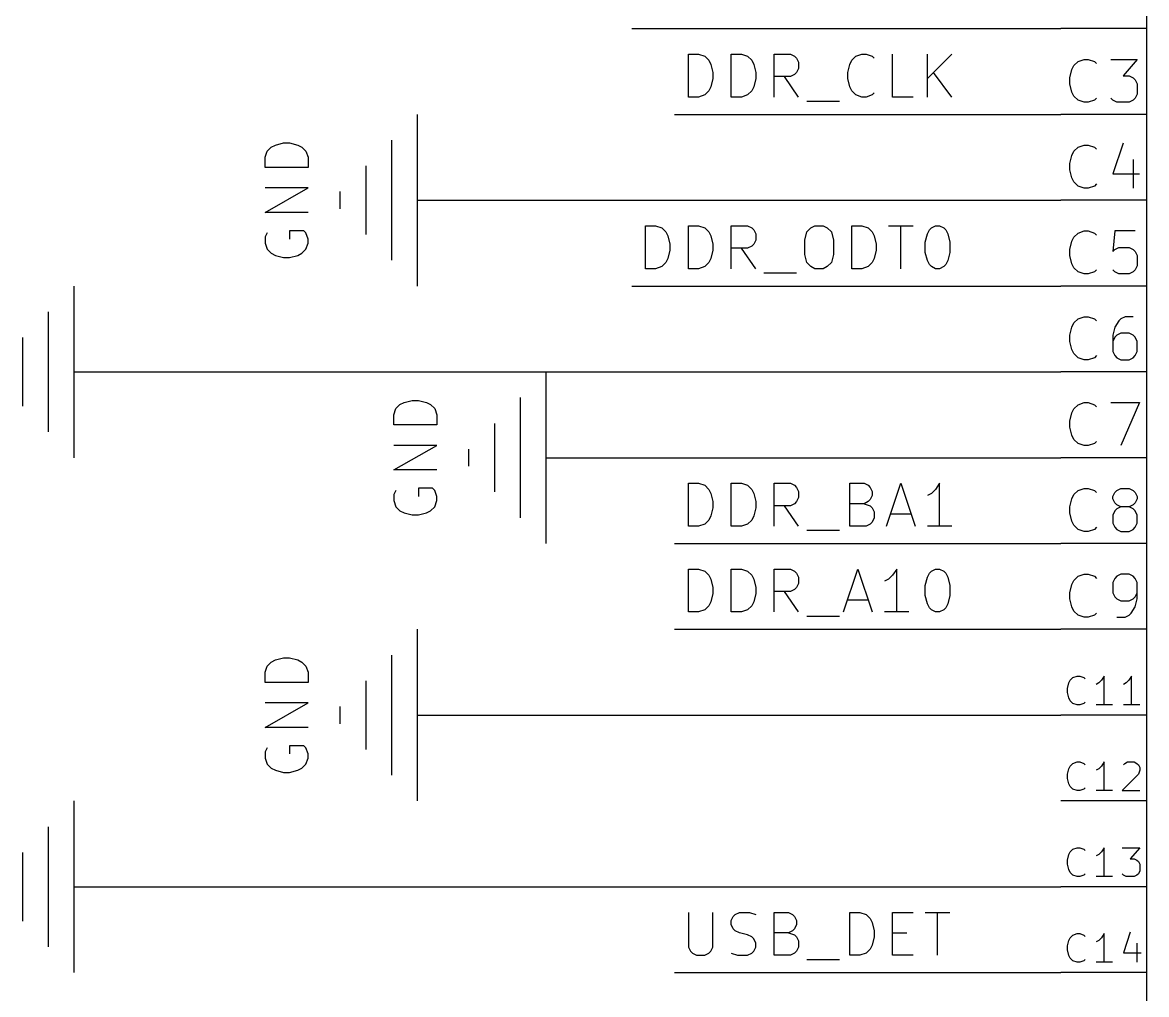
# Model space of a CAD drawing. Header units: millimetres. Extents: x 6 to 290, y -200 to -4.
# Drawn here: x 75.95 to 109.22, y -126.38 to -97.61 of the extents above; entities that cross this region are included whole.
import ezdxf

# ---------------------------------------------------------------- set-up
doc = ezdxf.new("R2010")
doc.units = ezdxf.units.MM
for name, color, linetype in [('GREENSIXTYFIVE', 129, 'CONTINUOUS'), ('LIGHTGREEN', 92, 'CONTINUOUS'), ('LIGHTRED', 12, 'CONTINUOUS'), ('RED', 14, 'CONTINUOUS'), ('REDSIX', 19, 'CONTINUOUS')]:
    doc.layers.add(name, color=color, linetype=linetype)

msp = doc.modelspace()

# ---------------------------------------------------------------- linework, layer by layer
at = {"layer": 'GREENSIXTYFIVE', "linetype": 'CONTINUOUS'}
for p, q in [((83.1291, -101.5999), (83.1896, -101.4185)), ((83.1896, -101.4185), (83.3106, -101.2975)), ((83.3106, -101.2975), (83.4315, -101.237)), ((83.4315, -101.237), (83.6734, -101.1766)), ((83.6734, -101.1766), (83.8548, -101.1766)), ((83.8548, -101.1766), (84.0967, -101.237)), ((84.0967, -101.237), (84.2177, -101.2975)), ((84.2177, -101.2975), (84.3387, -101.4185)), ((84.3387, -101.4185), (84.3991, -101.5999)), ((83.1291, -101.9023), (83.1291, -101.5999)), ((84.3991, -101.5999), (84.3991, -101.9023)), ((84.3991, -101.9023), (83.1291, -101.9023)), ((83.1291, -103.2328), (84.3991, -102.5071)), ((84.3991, -102.5071), (83.1291, -102.5071)), ((84.3991, -103.2328), (83.1291, -103.2328)), ((84.2782, -103.7771), (83.8548, -103.7771)), ((83.8548, -103.7771), (83.8548, -104.019)), ((84.3387, -103.8375), (84.2782, -103.7771)), ((83.1896, -103.8375), (83.1291, -103.9585)), ((83.1291, -103.9585), (83.1291, -104.1399)), ((83.1291, -104.1399), (83.1896, -104.3213)), ((84.3991, -104.019), (84.3387, -103.8375)), ((84.3387, -104.3213), (84.3991, -104.1399)), ((84.3991, -104.1399), (84.3991, -104.019)), ((83.1896, -104.3213), (83.3106, -104.4423)), ((83.3106, -104.4423), (83.4315, -104.5028)), ((84.0967, -104.5028), (84.2177, -104.4423)), ((84.2177, -104.4423), (84.3387, -104.3213)), ((83.4315, -104.5028), (83.6734, -104.5632)), ((83.6734, -104.5632), (83.8548, -104.5632)), ((83.8548, -104.5632), (84.0967, -104.5028)), ((87.2415, -108.857), (87.4834, -108.7966)), ((87.4834, -108.7966), (87.6648, -108.7966)), ((87.6648, -108.7966), (87.9067, -108.857)), ((86.9391, -109.2199), (86.9996, -109.0385)), ((86.9996, -109.0385), (87.1206, -108.9175)), ((87.1206, -108.9175), (87.2415, -108.857)), ((87.9067, -108.857), (88.0277, -108.9175)), ((88.0277, -108.9175), (88.1487, -109.0385)), ((88.1487, -109.0385), (88.2091, -109.2199)), ((86.9391, -109.5223), (86.9391, -109.2199)), ((88.2091, -109.2199), (88.2091, -109.5223)), ((88.2091, -109.5223), (86.9391, -109.5223)), ((86.9391, -110.8528), (88.2091, -110.1271)), ((88.2091, -110.1271), (86.9391, -110.1271)), ((88.2091, -110.8528), (86.9391, -110.8528)), ((86.9996, -111.4575), (86.9391, -111.5785)), ((88.0882, -111.3971), (87.6648, -111.3971)), ((87.6648, -111.3971), (87.6648, -111.639)), ((88.1487, -111.4575), (88.0882, -111.3971)), ((88.2091, -111.639), (88.1487, -111.4575)), ((86.9391, -111.5785), (86.9391, -111.7599)), ((86.9391, -111.7599), (86.9996, -111.9413)), ((88.1487, -111.9413), (88.2091, -111.7599)), ((88.2091, -111.7599), (88.2091, -111.639)), ((86.9996, -111.9413), (87.1206, -112.0623)), ((87.1206, -112.0623), (87.2415, -112.1228)), ((87.2415, -112.1228), (87.4834, -112.1832)), ((87.6648, -112.1832), (87.9067, -112.1228)), ((87.9067, -112.1228), (88.0277, -112.0623)), ((88.0277, -112.0623), (88.1487, -111.9413)), ((87.4834, -112.1832), (87.6648, -112.1832)), ((83.4315, -116.477), (83.6734, -116.4166)), ((83.6734, -116.4166), (83.8548, -116.4166)), ((83.8548, -116.4166), (84.0967, -116.477)), ((83.1291, -116.8399), (83.1896, -116.6585)), ((83.1896, -116.6585), (83.3106, -116.5375)), ((83.3106, -116.5375), (83.4315, -116.477)), ((84.0967, -116.477), (84.2177, -116.5375)), ((84.2177, -116.5375), (84.3387, -116.6585)), ((84.3387, -116.6585), (84.3991, -116.8399)), ((83.1291, -117.1423), (83.1291, -116.8399)), ((84.3991, -116.8399), (84.3991, -117.1423)), ((84.3991, -117.1423), (83.1291, -117.1423)), ((83.1291, -118.4728), (84.3991, -117.7471)), ((84.3991, -117.7471), (83.1291, -117.7471)), ((84.3991, -118.4728), (83.1291, -118.4728)), ((83.1896, -119.0775), (83.1291, -119.1985)), ((84.2782, -119.0171), (83.8548, -119.0171)), ((83.8548, -119.0171), (83.8548, -119.259)), ((84.3387, -119.0775), (84.2782, -119.0171)), ((84.3991, -119.259), (84.3387, -119.0775)), ((83.1291, -119.1985), (83.1291, -119.3799)), ((83.1291, -119.3799), (83.1896, -119.5613)), ((84.3387, -119.5613), (84.3991, -119.3799)), ((84.3991, -119.3799), (84.3991, -119.259)), ((83.1896, -119.5613), (83.3106, -119.6823)), ((83.3106, -119.6823), (83.4315, -119.7428)), ((83.4315, -119.7428), (83.6734, -119.8032)), ((83.8548, -119.8032), (84.0967, -119.7428)), ((84.0967, -119.7428), (84.2177, -119.6823)), ((84.2177, -119.6823), (84.3387, -119.5613)), ((83.6734, -119.8032), (83.8548, -119.8032))]:
    msp.add_line(p, q, dxfattribs=at)
at = {"layer": 'LIGHTGREEN', "linetype": 'CONTINUOUS'}
for p, q in [((93.98, -97.79), (106.68, -97.79)), ((95.25, -100.33), (106.68, -100.33)), ((90.17, -102.87), (106.68, -102.87)), ((93.98, -105.41), (106.68, -105.41)), ((80.01, -107.95), (106.68, -107.95)), ((93.98, -110.49), (106.68, -110.49)), ((95.25, -113.03), (106.68, -113.03)), ((95.25, -115.57), (106.68, -115.57)), ((90.17, -118.11), (106.68, -118.11)), ((80.01, -123.19), (106.68, -123.19)), ((95.25, -125.73), (106.68, -125.73))]:
    msp.add_line(p, q, dxfattribs=at)
at = {"layer": 'LIGHTRED', "linetype": 'CONTINUOUS'}
for p, q in [((107.0731, -98.8828), (107.1941, -98.7618)), ((107.1941, -98.7618), (107.3755, -98.7013)), ((107.3755, -98.7013), (107.4964, -98.7013)), ((107.4964, -98.7013), (107.6779, -98.7618)), ((107.6779, -98.7618), (107.7383, -98.8223)), ((108.1617, -98.7013), (108.9479, -98.7013)), ((108.9479, -98.7013), (108.5245, -99.1851)), ((106.9522, -99.2456), (107.0126, -99.0037)), ((107.0126, -99.0037), (107.0731, -98.8828)), ((106.9522, -99.427), (106.9522, -99.2456)), ((107.0126, -99.6689), (106.9522, -99.427)), ((108.5245, -99.1851), (108.706, -99.1851)), ((108.706, -99.1851), (108.8269, -99.2456)), ((108.8269, -99.2456), (108.8874, -99.3061)), ((108.8874, -99.3061), (108.9479, -99.427)), ((108.9479, -99.427), (108.9479, -99.7294)), ((107.0731, -99.7899), (107.0126, -99.6689)), ((107.1941, -99.9109), (107.0731, -99.7899)), ((108.9479, -99.7294), (108.8874, -99.8504)), ((107.3755, -99.9713), (107.1941, -99.9109)), ((107.4964, -99.9713), (107.3755, -99.9713)), ((107.6779, -99.9109), (107.4964, -99.9713)), ((107.7383, -99.8504), (107.6779, -99.9109)), ((108.2222, -99.9109), (108.1617, -99.8504)), ((108.3431, -99.9713), (108.2222, -99.9109)), ((108.706, -99.9713), (108.3431, -99.9713)), ((108.8269, -99.9109), (108.706, -99.9713)), ((108.8874, -99.8504), (108.8269, -99.9109)), ((107.0126, -101.5437), (107.0731, -101.4228)), ((107.0731, -101.4228), (107.1941, -101.3018)), ((107.1941, -101.3018), (107.3755, -101.2413)), ((107.3755, -101.2413), (107.4964, -101.2413)), ((107.4964, -101.2413), (107.6779, -101.3018)), ((107.6779, -101.3018), (107.7383, -101.3623)), ((108.5245, -101.1809), (108.2222, -102.088)), ((106.9522, -101.7856), (107.0126, -101.5437)), ((106.9522, -101.967), (106.9522, -101.7856)), ((108.8269, -101.6647), (108.8269, -102.5113)), ((107.0126, -102.2089), (106.9522, -101.967)), ((108.2222, -102.088), (109.0083, -102.088)), ((107.0731, -102.3299), (107.0126, -102.2089)), ((107.1941, -102.4509), (107.0731, -102.3299)), ((107.3755, -102.5113), (107.1941, -102.4509)), ((107.6779, -102.4509), (107.4964, -102.5113)), ((107.7383, -102.3904), (107.6779, -102.4509)), ((107.4964, -102.5113), (107.3755, -102.5113)), ((107.1941, -103.8418), (107.3755, -103.7813)), ((107.3755, -103.7813), (107.4964, -103.7813)), ((107.4964, -103.7813), (107.6779, -103.8418)), ((108.2826, -103.7813), (108.2222, -104.3861)), ((108.8874, -103.7813), (108.2826, -103.7813)), ((106.9522, -104.3256), (107.0126, -104.0837)), ((107.0126, -104.0837), (107.0731, -103.9628)), ((107.0731, -103.9628), (107.1941, -103.8418)), ((107.6779, -103.8418), (107.7383, -103.9023)), ((106.9522, -104.507), (106.9522, -104.3256)), ((108.2222, -104.3861), (108.2826, -104.3256)), ((108.2826, -104.3256), (108.4036, -104.2651)), ((108.4036, -104.2651), (108.706, -104.2651)), ((108.706, -104.2651), (108.8269, -104.3256)), ((108.8269, -104.3256), (108.8874, -104.3861)), ((108.8874, -104.3861), (108.9479, -104.507)), ((107.0126, -104.7489), (106.9522, -104.507)), ((107.0731, -104.8699), (107.0126, -104.7489)), ((108.9479, -104.8094), (108.8874, -104.9304)), ((108.9479, -104.507), (108.9479, -104.8094)), ((107.1941, -104.9909), (107.0731, -104.8699)), ((107.3755, -105.0513), (107.1941, -104.9909)), ((107.4964, -105.0513), (107.3755, -105.0513)), ((107.6779, -104.9909), (107.4964, -105.0513)), ((107.7383, -104.9304), (107.6779, -104.9909)), ((108.2826, -104.9909), (108.2222, -104.9304)), ((108.4036, -105.0513), (108.2826, -104.9909)), ((108.706, -105.0513), (108.4036, -105.0513)), ((108.8269, -104.9909), (108.706, -105.0513)), ((108.8874, -104.9304), (108.8269, -104.9909)), ((107.0731, -106.5028), (107.1941, -106.3818)), ((107.1941, -106.3818), (107.3755, -106.3213)), ((107.3755, -106.3213), (107.4964, -106.3213)), ((107.4964, -106.3213), (107.6779, -106.3818)), ((107.6779, -106.3818), (107.7383, -106.4423)), ((108.4036, -106.4423), (108.2826, -106.6237)), ((108.4641, -106.3818), (108.4036, -106.4423)), ((108.585, -106.3213), (108.4641, -106.3818)), ((108.8269, -106.3213), (108.585, -106.3213)), ((106.9522, -106.8656), (107.0126, -106.6237)), ((107.0126, -106.6237), (107.0731, -106.5028)), ((108.2826, -106.6237), (108.2222, -106.8656)), ((108.4641, -106.8051), (108.3431, -106.8656)), ((108.706, -106.8051), (108.4641, -106.8051)), ((108.8269, -106.8656), (108.706, -106.8051)), ((106.9522, -107.047), (106.9522, -106.8656)), ((107.0126, -107.2889), (106.9522, -107.047)), ((108.2222, -106.8656), (108.2222, -107.3494)), ((108.2826, -106.9261), (108.2222, -107.047)), ((108.3431, -106.8656), (108.2826, -106.9261)), ((108.8874, -106.9261), (108.8269, -106.8656)), ((108.9479, -107.047), (108.8874, -106.9261)), ((108.9479, -107.3494), (108.9479, -107.047)), ((107.0731, -107.4099), (107.0126, -107.2889)), ((107.1941, -107.5309), (107.0731, -107.4099)), ((107.7383, -107.4704), (107.6779, -107.5309)), ((108.2222, -107.3494), (108.2826, -107.4704)), ((108.2826, -107.4704), (108.3431, -107.5309)), ((108.8269, -107.5309), (108.8874, -107.4704)), ((108.8874, -107.4704), (108.9479, -107.3494)), ((107.3755, -107.5913), (107.1941, -107.5309)), ((107.4964, -107.5913), (107.3755, -107.5913)), ((107.6779, -107.5309), (107.4964, -107.5913)), ((108.3431, -107.5309), (108.4641, -107.5913)), ((108.4641, -107.5913), (108.706, -107.5913)), ((108.706, -107.5913), (108.8269, -107.5309)), ((107.0126, -109.1637), (107.0731, -109.0428)), ((107.0731, -109.0428), (107.1941, -108.9218)), ((107.1941, -108.9218), (107.3755, -108.8613)), ((107.3755, -108.8613), (107.4964, -108.8613)), ((107.4964, -108.8613), (107.6779, -108.9218)), ((107.6779, -108.9218), (107.7383, -108.9823)), ((108.1617, -108.8613), (109.0083, -108.8613)), ((109.0083, -108.8613), (108.4641, -110.1313)), ((106.9522, -109.4056), (107.0126, -109.1637)), ((106.9522, -109.587), (106.9522, -109.4056)), ((107.0126, -109.8289), (106.9522, -109.587)), ((107.0731, -109.9499), (107.0126, -109.8289)), ((107.1941, -110.0709), (107.0731, -109.9499)), ((107.3755, -110.1313), (107.1941, -110.0709)), ((107.4964, -110.1313), (107.3755, -110.1313)), ((107.6779, -110.0709), (107.4964, -110.1313)), ((107.7383, -110.0104), (107.6779, -110.0709)), ((107.0731, -111.5828), (107.1941, -111.4618)), ((107.1941, -111.4618), (107.3755, -111.4013)), ((107.3755, -111.4013), (107.4964, -111.4013)), ((107.4964, -111.4013), (107.6779, -111.4618)), ((107.6779, -111.4618), (107.7383, -111.5223)), ((108.2826, -111.5223), (108.3431, -111.4618)), ((108.3431, -111.4618), (108.4641, -111.4013)), ((108.4641, -111.4013), (108.706, -111.4013)), ((108.706, -111.4013), (108.8269, -111.4618)), ((108.8269, -111.4618), (108.8874, -111.5223)), ((106.9522, -111.9456), (107.0126, -111.7037)), ((107.0126, -111.7037), (107.0731, -111.5828)), ((108.2222, -111.6432), (108.2826, -111.5223)), ((108.2222, -111.7037), (108.2222, -111.6432)), ((108.2826, -111.8247), (108.2222, -111.7037)), ((108.8874, -111.5223), (108.9479, -111.6432)), ((108.9479, -111.7037), (108.8874, -111.8247)), ((108.9479, -111.6432), (108.9479, -111.7037)), ((106.9522, -112.127), (106.9522, -111.9456)), ((107.0126, -112.3689), (106.9522, -112.127)), ((108.2826, -112.0666), (108.2222, -112.1875)), ((108.3431, -111.8851), (108.2826, -111.8247)), ((108.3431, -112.0061), (108.2826, -112.0666)), ((108.4641, -111.9456), (108.3431, -111.8851)), ((108.4641, -111.9456), (108.3431, -112.0061)), ((108.706, -111.9456), (108.4641, -111.9456)), ((108.8269, -111.8851), (108.706, -111.9456)), ((108.8269, -112.0061), (108.706, -111.9456)), ((108.8874, -111.8247), (108.8269, -111.8851)), ((108.8874, -112.0666), (108.8269, -112.0061)), ((108.9479, -112.1875), (108.8874, -112.0666)), ((107.0731, -112.4899), (107.0126, -112.3689)), ((108.2222, -112.1875), (108.2222, -112.4294)), ((108.2222, -112.4294), (108.2826, -112.5504)), ((108.8874, -112.5504), (108.9479, -112.4294)), ((108.9479, -112.4294), (108.9479, -112.1875)), ((107.1941, -112.6109), (107.0731, -112.4899)), ((107.3755, -112.6713), (107.1941, -112.6109)), ((107.4964, -112.6713), (107.3755, -112.6713)), ((107.6779, -112.6109), (107.4964, -112.6713)), ((107.7383, -112.5504), (107.6779, -112.6109)), ((108.2826, -112.5504), (108.3431, -112.6109)), ((108.3431, -112.6109), (108.4641, -112.6713)), ((108.4641, -112.6713), (108.706, -112.6713)), ((108.706, -112.6713), (108.8269, -112.6109)), ((108.8269, -112.6109), (108.8874, -112.5504)), ((107.0126, -114.2437), (107.0731, -114.1228)), ((107.0731, -114.1228), (107.1941, -114.0018)), ((107.1941, -114.0018), (107.3755, -113.9413)), ((107.3755, -113.9413), (107.4964, -113.9413)), ((107.4964, -113.9413), (107.6779, -114.0018)), ((107.6779, -114.0018), (107.7383, -114.0623)), ((108.2826, -114.0623), (108.2222, -114.1832)), ((108.3431, -114.0018), (108.2826, -114.0623)), ((108.4641, -113.9413), (108.3431, -114.0018)), ((108.706, -113.9413), (108.4641, -113.9413)), ((108.8269, -114.0018), (108.706, -113.9413)), ((108.8874, -114.0623), (108.8269, -114.0018)), ((108.9479, -114.1832), (108.8874, -114.0623)), ((106.9522, -114.4856), (107.0126, -114.2437)), ((108.2222, -114.1832), (108.2222, -114.4856)), ((108.9479, -114.667), (108.9479, -114.1832)), ((106.9522, -114.667), (106.9522, -114.4856)), ((107.0126, -114.9089), (106.9522, -114.667)), ((108.2222, -114.4856), (108.2826, -114.6066)), ((108.2826, -114.6066), (108.3431, -114.667)), ((108.3431, -114.667), (108.4641, -114.7275)), ((108.4641, -114.7275), (108.706, -114.7275)), ((108.706, -114.7275), (108.8269, -114.667)), ((108.8269, -114.667), (108.8874, -114.6066)), ((108.8874, -114.6066), (108.9479, -114.4856)), ((108.8874, -114.9089), (108.9479, -114.667)), ((107.0731, -115.0299), (107.0126, -114.9089)), ((107.1941, -115.1509), (107.0731, -115.0299)), ((107.7383, -115.0904), (107.6779, -115.1509)), ((108.706, -115.1509), (108.7664, -115.0904)), ((108.7664, -115.0904), (108.8874, -114.9089)), ((107.3755, -115.2113), (107.1941, -115.1509)), ((107.4964, -115.2113), (107.3755, -115.2113)), ((107.6779, -115.1509), (107.4964, -115.2113)), ((108.3431, -115.2113), (108.585, -115.2113)), ((108.585, -115.2113), (108.706, -115.1509)), ((106.9219, -117.1581), (106.9622, -117.0775)), ((106.9622, -117.0775), (107.0429, -116.9969)), ((107.0429, -116.9969), (107.1638, -116.9566)), ((107.1638, -116.9566), (107.2444, -116.9566)), ((107.2444, -116.9566), (107.3654, -116.9969)), ((107.3654, -116.9969), (107.4057, -117.0372)), ((107.8895, -117.0775), (107.8088, -117.1581)), ((107.9701, -116.9566), (107.8895, -117.0775)), ((107.9701, -117.8032), (107.9701, -116.9566)), ((108.6958, -117.0775), (108.6151, -117.1581)), ((108.7764, -116.9566), (108.6958, -117.0775)), ((108.7764, -117.8032), (108.7764, -116.9566)), ((106.8816, -117.3194), (106.9219, -117.1581)), ((106.8816, -117.4403), (106.8816, -117.3194)), ((106.9219, -117.6016), (106.8816, -117.4403)), ((107.8088, -117.1581), (107.7282, -117.1985)), ((108.6151, -117.1581), (108.5345, -117.1985)), ((106.9622, -117.6822), (106.9219, -117.6016)), ((107.0429, -117.7629), (106.9622, -117.6822)), ((107.1638, -117.8032), (107.0429, -117.7629)), ((107.3654, -117.7629), (107.2444, -117.8032)), ((107.4057, -117.7225), (107.3654, -117.7629)), ((107.2444, -117.8032), (107.1638, -117.8032)), ((108.212, -117.8032), (107.7282, -117.8032)), ((109.0183, -117.8032), (108.5345, -117.8032)), ((106.8816, -119.8594), (106.9219, -119.6981)), ((106.9219, -119.6981), (106.9622, -119.6175)), ((106.9622, -119.6175), (107.0429, -119.5369)), ((107.0429, -119.5369), (107.1638, -119.4966)), ((107.1638, -119.4966), (107.2444, -119.4966)), ((107.2444, -119.4966), (107.3654, -119.5369)), ((107.3654, -119.5369), (107.4057, -119.5772)), ((107.8088, -119.6981), (107.7282, -119.7385)), ((107.8895, -119.6175), (107.8088, -119.6981)), ((107.9701, -119.4966), (107.8895, -119.6175)), ((107.9701, -120.3432), (107.9701, -119.4966)), ((108.5345, -119.5772), (108.5748, -119.5369)), ((108.5748, -119.5369), (108.6555, -119.4966)), ((108.6555, -119.4966), (108.857, -119.4966)), ((108.857, -119.4966), (108.9377, -119.5369)), ((108.9377, -119.5369), (108.978, -119.5772)), ((108.978, -119.5772), (109.0183, -119.6578)), ((109.0183, -119.7385), (108.978, -119.8594)), ((109.0183, -119.6578), (109.0183, -119.7385)), ((106.8816, -119.9803), (106.8816, -119.8594)), ((106.9219, -120.1416), (106.8816, -119.9803)), ((108.978, -119.8594), (108.4942, -120.3432)), ((106.9622, -120.2222), (106.9219, -120.1416)), ((107.0429, -120.3029), (106.9622, -120.2222)), ((107.1638, -120.3432), (107.0429, -120.3029)), ((107.2444, -120.3432), (107.1638, -120.3432)), ((107.3654, -120.3029), (107.2444, -120.3432)), ((107.4057, -120.2625), (107.3654, -120.3029)), ((108.212, -120.3432), (107.7282, -120.3432)), ((108.4942, -120.3432), (109.0183, -120.3432)), ((106.9622, -122.1575), (107.0429, -122.0769)), ((107.0429, -122.0769), (107.1638, -122.0366)), ((107.1638, -122.0366), (107.2444, -122.0366)), ((107.2444, -122.0366), (107.3654, -122.0769)), ((107.3654, -122.0769), (107.4057, -122.1172)), ((107.9701, -122.0366), (107.8895, -122.1575)), ((107.9701, -122.8832), (107.9701, -122.0366)), ((108.4942, -122.0366), (109.0183, -122.0366)), ((109.0183, -122.0366), (108.7361, -122.3591)), ((106.8816, -122.3994), (106.9219, -122.2381)), ((106.8816, -122.5203), (106.8816, -122.3994)), ((106.9219, -122.2381), (106.9622, -122.1575)), ((107.8088, -122.2381), (107.7282, -122.2785)), ((107.8895, -122.1575), (107.8088, -122.2381)), ((108.7361, -122.3591), (108.857, -122.3591)), ((108.857, -122.3591), (108.9377, -122.3994)), ((108.9377, -122.3994), (108.978, -122.4397)), ((108.978, -122.4397), (109.0183, -122.5203)), ((106.9219, -122.6816), (106.8816, -122.5203)), ((106.9622, -122.7622), (106.9219, -122.6816)), ((107.0429, -122.8429), (106.9622, -122.7622)), ((109.0183, -122.7219), (108.978, -122.8025)), ((109.0183, -122.5203), (109.0183, -122.7219)), ((107.1638, -122.8832), (107.0429, -122.8429)), ((107.2444, -122.8832), (107.1638, -122.8832)), ((107.3654, -122.8429), (107.2444, -122.8832)), ((107.4057, -122.8025), (107.3654, -122.8429)), ((108.212, -122.8832), (107.7282, -122.8832)), ((108.5345, -122.8429), (108.4942, -122.8025)), ((108.6151, -122.8832), (108.5345, -122.8429)), ((108.857, -122.8832), (108.6151, -122.8832)), ((108.9377, -122.8429), (108.857, -122.8832)), ((108.978, -122.8025), (108.9377, -122.8429)), ((106.9219, -124.7781), (106.9622, -124.6975)), ((106.9622, -124.6975), (107.0429, -124.6169)), ((107.0429, -124.6169), (107.1638, -124.5766)), ((107.1638, -124.5766), (107.2444, -124.5766)), ((107.2444, -124.5766), (107.3654, -124.6169)), ((107.3654, -124.6169), (107.4057, -124.6572)), ((107.8895, -124.6975), (107.8088, -124.7781)), ((107.9701, -124.5766), (107.8895, -124.6975)), ((107.9701, -125.4232), (107.9701, -124.5766)), ((108.7361, -124.5363), (108.5345, -125.141)), ((106.8816, -124.9394), (106.9219, -124.7781)), ((106.8816, -125.0603), (106.8816, -124.9394)), ((106.9219, -125.2216), (106.8816, -125.0603)), ((107.8088, -124.7781), (107.7282, -124.8185)), ((108.9377, -124.8588), (108.9377, -125.4232)), ((106.9622, -125.3022), (106.9219, -125.2216)), ((107.0429, -125.3829), (106.9622, -125.3022)), ((107.1638, -125.4232), (107.0429, -125.3829)), ((107.2444, -125.4232), (107.1638, -125.4232)), ((107.3654, -125.3829), (107.2444, -125.4232)), ((107.4057, -125.3425), (107.3654, -125.3829)), ((108.212, -125.4232), (107.7282, -125.4232)), ((108.5345, -125.141), (109.0586, -125.141))]:
    msp.add_line(p, q, dxfattribs=at)
at = {"layer": 'RED', "linetype": 'CONTINUOUS'}
for p, q in [((109.22, -6.35), (109.22, -148.59)), ((109.22, -97.79), (106.68, -97.79)), ((87.63, -100.33), (87.63, -105.41)), ((109.22, -100.33), (106.68, -100.33)), ((86.868, -101.092), (86.868, -104.648)), ((86.106, -101.854), (86.106, -103.886)), ((85.344, -102.616), (85.344, -103.124)), ((87.63, -102.87), (90.17, -102.87)), ((109.22, -102.87), (106.68, -102.87)), ((77.47, -105.41), (77.47, -110.49)), ((109.22, -105.41), (106.68, -105.41)), ((76.708, -106.172), (76.708, -109.728)), ((75.946, -106.934), (75.946, -108.966)), ((77.47, -107.95), (80.01, -107.95)), ((91.44, -107.95), (91.44, -113.03)), ((109.22, -107.95), (106.68, -107.95)), ((90.678, -108.712), (90.678, -112.268)), ((89.916, -109.474), (89.916, -111.506)), ((89.154, -110.236), (89.154, -110.744)), ((91.44, -110.49), (93.98, -110.49)), ((109.22, -110.49), (106.68, -110.49)), ((109.22, -113.03), (106.68, -113.03)), ((87.63, -115.57), (87.63, -120.65)), ((109.22, -115.57), (106.68, -115.57)), ((86.868, -116.332), (86.868, -119.888)), ((86.106, -117.094), (86.106, -119.126)), ((85.344, -117.856), (85.344, -118.364)), ((87.63, -118.11), (90.17, -118.11)), ((109.22, -118.11), (106.68, -118.11)), ((77.47, -120.65), (77.47, -125.73)), ((109.22, -120.65), (106.68, -120.65)), ((76.708, -121.412), (76.708, -124.968)), ((75.946, -122.174), (75.946, -124.206)), ((77.47, -123.19), (80.01, -123.19)), ((109.22, -123.19), (106.68, -123.19)), ((109.22, -125.73), (106.68, -125.73))]:
    msp.add_line(p, q, dxfattribs=at)
at = {"layer": 'REDSIX', "linetype": 'CONTINUOUS'}
for p, q in [((95.6567, -99.8169), (95.6567, -98.5469)), ((95.6567, -98.5469), (95.9591, -98.5469)), ((95.9591, -98.5469), (96.1405, -98.6074)), ((96.1405, -98.6074), (96.2615, -98.7284)), ((96.2615, -98.7284), (96.322, -98.8493)), ((96.9267, -99.8169), (96.9267, -98.5469)), ((96.9267, -98.5469), (97.2291, -98.5469)), ((97.2291, -98.5469), (97.4105, -98.6074)), ((97.4105, -98.6074), (97.5315, -98.7284)), ((97.5315, -98.7284), (97.592, -98.8493)), ((98.1967, -99.8169), (98.1967, -98.5469)), ((98.1967, -98.5469), (98.6805, -98.5469)), ((98.6805, -98.5469), (98.8015, -98.6074)), ((98.8015, -98.6074), (98.862, -98.6679)), ((98.862, -98.6679), (98.9224, -98.7888)), ((98.9224, -98.7888), (98.9224, -98.9703)), ((100.4343, -98.8493), (100.4948, -98.7284)), ((100.4948, -98.7284), (100.6158, -98.6074)), ((100.6158, -98.6074), (100.7972, -98.5469)), ((100.7972, -98.5469), (100.9181, -98.5469)), ((100.9181, -98.5469), (101.0996, -98.6074)), ((101.0996, -98.6074), (101.16, -98.6679)), ((101.7043, -99.8169), (101.7043, -98.5469)), ((102.7324, -99.8169), (102.7324, -98.5469)), ((103.4581, -98.5469), (102.7324, -99.2726)), ((96.322, -98.8493), (96.3824, -99.0912)), ((96.3824, -99.0912), (96.3824, -99.2726)), ((97.592, -98.8493), (97.6524, -99.0912)), ((97.6524, -99.0912), (97.6524, -99.2726)), ((98.8015, -99.1517), (98.6805, -99.2122)), ((98.862, -99.0912), (98.8015, -99.1517)), ((98.9224, -98.9703), (98.862, -99.0912)), ((100.3739, -99.0912), (100.4343, -98.8493)), ((100.3739, -99.2726), (100.3739, -99.0912)), ((103.4581, -99.8169), (102.9139, -99.0912)), ((96.3824, -99.2726), (96.322, -99.5145)), ((97.6524, -99.2726), (97.592, -99.5145)), ((98.6805, -99.2122), (98.1967, -99.2122)), ((98.9224, -99.8169), (98.4991, -99.2122)), ((100.4343, -99.5145), (100.3739, -99.2726)), ((95.9591, -99.8169), (95.6567, -99.8169)), ((96.1405, -99.7565), (95.9591, -99.8169)), ((96.2615, -99.6355), (96.1405, -99.7565)), ((96.322, -99.5145), (96.2615, -99.6355)), ((97.2291, -99.8169), (96.9267, -99.8169)), ((97.4105, -99.7565), (97.2291, -99.8169)), ((97.5315, -99.6355), (97.4105, -99.7565)), ((97.592, -99.5145), (97.5315, -99.6355)), ((100.4948, -99.6355), (100.4343, -99.5145)), ((100.6158, -99.7565), (100.4948, -99.6355)), ((100.7972, -99.8169), (100.6158, -99.7565)), ((100.9181, -99.8169), (100.7972, -99.8169)), ((101.0996, -99.7565), (100.9181, -99.8169)), ((101.16, -99.696), (101.0996, -99.7565)), ((102.3091, -99.8169), (101.7043, -99.8169)), ((99.1644, -99.9379), (100.132, -99.9379)), ((94.3867, -104.8969), (94.3867, -103.6269)), ((94.3867, -103.6269), (94.6891, -103.6269)), ((94.6891, -103.6269), (94.8705, -103.6874)), ((94.8705, -103.6874), (94.9915, -103.8084)), ((94.9915, -103.8084), (95.052, -103.9293)), ((95.6567, -104.8969), (95.6567, -103.6269)), ((95.6567, -103.6269), (95.9591, -103.6269)), ((95.9591, -103.6269), (96.1405, -103.6874)), ((96.1405, -103.6874), (96.2615, -103.8084)), ((96.2615, -103.8084), (96.322, -103.9293)), ((96.9267, -104.8969), (96.9267, -103.6269)), ((96.9267, -103.6269), (97.4105, -103.6269)), ((97.4105, -103.6269), (97.5315, -103.6874)), ((97.5315, -103.6874), (97.592, -103.7479)), ((97.592, -103.7479), (97.6524, -103.8688)), ((99.1039, -104.0503), (99.1643, -103.8084)), ((99.1643, -103.8084), (99.2853, -103.6874)), ((99.2853, -103.6874), (99.4062, -103.6269)), ((99.4062, -103.6269), (99.6481, -103.6269)), ((99.6481, -103.6269), (99.7691, -103.6874)), ((99.7691, -103.6874), (99.89, -103.8084)), ((99.89, -103.8084), (99.9505, -104.0503)), ((100.4948, -104.8969), (100.4948, -103.6269)), ((100.4948, -103.6269), (100.7972, -103.6269)), ((100.7972, -103.6269), (100.9786, -103.6874)), ((100.9786, -103.6874), (101.0996, -103.8084)), ((101.0996, -103.8084), (101.1601, -103.9293)), ((101.5834, -103.6269), (102.3091, -103.6269)), ((101.9463, -104.8969), (101.9463, -103.6269)), ((102.7324, -103.8688), (102.7929, -103.7479)), ((102.7929, -103.7479), (102.8534, -103.6874)), ((102.8534, -103.6874), (102.9743, -103.6269)), ((102.9743, -103.6269), (103.0953, -103.6269)), ((103.0953, -103.6269), (103.2162, -103.6874)), ((103.2162, -103.6874), (103.2767, -103.7479)), ((103.2767, -103.7479), (103.3372, -103.8688)), ((95.052, -103.9293), (95.1124, -104.1712)), ((96.322, -103.9293), (96.3824, -104.1712)), ((97.6524, -104.0503), (97.592, -104.1712)), ((97.6524, -103.8688), (97.6524, -104.0503)), ((99.1039, -104.4736), (99.1039, -104.0503)), ((99.9505, -104.0503), (99.9505, -104.4736)), ((101.1601, -103.9293), (101.2205, -104.1712)), ((102.672, -104.1107), (102.7324, -103.8688)), ((102.672, -104.4131), (102.672, -104.1107)), ((103.3372, -103.8688), (103.3977, -104.1107)), ((103.3977, -104.1107), (103.3977, -104.4131)), ((95.1124, -104.3526), (95.052, -104.5945)), ((95.1124, -104.1712), (95.1124, -104.3526)), ((96.3824, -104.3526), (96.322, -104.5945)), ((96.3824, -104.1712), (96.3824, -104.3526)), ((97.4105, -104.2922), (96.9267, -104.2922)), ((97.6524, -104.8969), (97.2291, -104.2922)), ((97.5315, -104.2317), (97.4105, -104.2922)), ((97.592, -104.1712), (97.5315, -104.2317)), ((99.1643, -104.7155), (99.1039, -104.4736)), ((99.9505, -104.4736), (99.89, -104.7155)), ((101.2205, -104.3526), (101.1601, -104.5945)), ((101.2205, -104.1712), (101.2205, -104.3526)), ((102.7324, -104.655), (102.672, -104.4131)), ((103.3977, -104.4131), (103.3372, -104.655)), ((94.9915, -104.7155), (94.8705, -104.8365)), ((95.052, -104.5945), (94.9915, -104.7155)), ((96.2615, -104.7155), (96.1405, -104.8365)), ((96.322, -104.5945), (96.2615, -104.7155)), ((99.2853, -104.8365), (99.1643, -104.7155)), ((99.89, -104.7155), (99.7691, -104.8365)), ((101.0996, -104.7155), (100.9786, -104.8365)), ((101.1601, -104.5945), (101.0996, -104.7155)), ((102.7929, -104.776), (102.7324, -104.655)), ((102.8534, -104.8365), (102.7929, -104.776)), ((103.2767, -104.776), (103.2162, -104.8365)), ((103.3372, -104.655), (103.2767, -104.776)), ((94.6891, -104.8969), (94.3867, -104.8969)), ((94.8705, -104.8365), (94.6891, -104.8969)), ((95.9591, -104.8969), (95.6567, -104.8969)), ((96.1405, -104.8365), (95.9591, -104.8969)), ((97.8944, -105.0179), (98.862, -105.0179)), ((99.4062, -104.8969), (99.2853, -104.8365)), ((99.6481, -104.8969), (99.4062, -104.8969)), ((99.7691, -104.8365), (99.6481, -104.8969)), ((100.7972, -104.8969), (100.4948, -104.8969)), ((100.9786, -104.8365), (100.7972, -104.8969)), ((102.9743, -104.8969), (102.8534, -104.8365)), ((103.0953, -104.8969), (102.9743, -104.8969)), ((103.2162, -104.8365), (103.0953, -104.8969)), ((95.6567, -112.5169), (95.6567, -111.2469)), ((95.6567, -111.2469), (95.9591, -111.2469)), ((95.9591, -111.2469), (96.1405, -111.3074)), ((96.1405, -111.3074), (96.2615, -111.4284)), ((96.2615, -111.4284), (96.322, -111.5493)), ((96.9267, -112.5169), (96.9267, -111.2469)), ((96.9267, -111.2469), (97.2291, -111.2469)), ((97.2291, -111.2469), (97.4105, -111.3074)), ((97.4105, -111.3074), (97.5315, -111.4284)), ((97.5315, -111.4284), (97.592, -111.5493)), ((98.1967, -112.5169), (98.1967, -111.2469)), ((98.1967, -111.2469), (98.6805, -111.2469)), ((98.6805, -111.2469), (98.8015, -111.3074)), ((98.8015, -111.3074), (98.862, -111.3679)), ((98.862, -111.3679), (98.9224, -111.4888)), ((100.4343, -112.5169), (100.4343, -111.2469)), ((100.4343, -111.2469), (100.8577, -111.2469)), ((100.8577, -111.2469), (100.9786, -111.3074)), ((100.9786, -111.3074), (101.0391, -111.3679)), ((101.0391, -111.3679), (101.0996, -111.4888)), ((101.5229, -112.5169), (101.9462, -111.2469)), ((101.9462, -111.2469), (102.3696, -112.5169)), ((102.9744, -111.4284), (102.8534, -111.5493)), ((103.0953, -111.2469), (102.9744, -111.4284)), ((103.0953, -112.5169), (103.0953, -111.2469)), ((96.322, -111.5493), (96.3824, -111.7912)), ((96.3824, -111.7912), (96.3824, -111.9726)), ((97.592, -111.5493), (97.6524, -111.7912)), ((97.6524, -111.7912), (97.6524, -111.9726)), ((98.862, -111.7912), (98.8015, -111.8517)), ((98.9224, -111.6703), (98.862, -111.7912)), ((98.9224, -111.4888), (98.9224, -111.6703)), ((100.9786, -111.7912), (100.8577, -111.8517)), ((101.0391, -111.7307), (100.9786, -111.7912)), ((101.0996, -111.6098), (101.0391, -111.7307)), ((101.0996, -111.4888), (101.0996, -111.6098)), ((102.8534, -111.5493), (102.7325, -111.6098)), ((96.3824, -111.9726), (96.322, -112.2145)), ((97.6524, -111.9726), (97.592, -112.2145)), ((98.6805, -111.9122), (98.1967, -111.9122)), ((98.9224, -112.5169), (98.4991, -111.9122)), ((98.8015, -111.8517), (98.6805, -111.9122)), ((100.8577, -111.8517), (100.4343, -111.8517)), ((100.8577, -111.8517), (101.0391, -111.9122)), ((101.0391, -111.9122), (101.0996, -111.9726)), ((101.0996, -111.9726), (101.16, -112.0936)), ((101.16, -112.0936), (101.16, -112.275)), ((96.1405, -112.4565), (95.9591, -112.5169)), ((96.2615, -112.3355), (96.1405, -112.4565)), ((96.322, -112.2145), (96.2615, -112.3355)), ((97.4105, -112.4565), (97.2291, -112.5169)), ((97.5315, -112.3355), (97.4105, -112.4565)), ((97.592, -112.2145), (97.5315, -112.3355)), ((101.0391, -112.4565), (100.9181, -112.5169)), ((101.0996, -112.396), (101.0391, -112.4565)), ((101.16, -112.275), (101.0996, -112.396)), ((101.6439, -112.1541), (102.2486, -112.1541)), ((95.9591, -112.5169), (95.6567, -112.5169)), ((97.2291, -112.5169), (96.9267, -112.5169)), ((99.1644, -112.6379), (100.132, -112.6379)), ((100.9181, -112.5169), (100.4343, -112.5169)), ((103.4582, -112.5169), (102.7325, -112.5169)), ((95.6567, -115.0569), (95.6567, -113.7869)), ((95.6567, -113.7869), (95.9591, -113.7869)), ((95.9591, -113.7869), (96.1405, -113.8474)), ((96.9267, -115.0569), (96.9267, -113.7869)), ((96.9267, -113.7869), (97.2291, -113.7869)), ((97.2291, -113.7869), (97.4105, -113.8474)), ((98.1967, -115.0569), (98.1967, -113.7869)), ((98.1967, -113.7869), (98.6805, -113.7869)), ((98.6805, -113.7869), (98.8015, -113.8474)), ((100.2529, -115.0569), (100.6762, -113.7869)), ((100.6762, -113.7869), (101.0996, -115.0569)), ((101.8253, -113.7869), (101.7044, -113.9684)), ((101.8253, -115.0569), (101.8253, -113.7869)), ((102.8534, -113.8474), (102.9743, -113.7869)), ((102.9743, -113.7869), (103.0953, -113.7869)), ((103.0953, -113.7869), (103.2162, -113.8474)), ((96.1405, -113.8474), (96.2615, -113.9684)), ((96.2615, -113.9684), (96.322, -114.0893)), ((96.322, -114.0893), (96.3824, -114.3312)), ((97.4105, -113.8474), (97.5315, -113.9684)), ((97.5315, -113.9684), (97.592, -114.0893)), ((97.592, -114.0893), (97.6524, -114.3312)), ((98.8015, -113.8474), (98.862, -113.9079)), ((98.862, -113.9079), (98.9224, -114.0288)), ((98.9224, -114.0288), (98.9224, -114.2103)), ((101.5834, -114.0893), (101.4625, -114.1498)), ((101.7044, -113.9684), (101.5834, -114.0893)), ((102.672, -114.2707), (102.7324, -114.0288)), ((102.7324, -114.0288), (102.7929, -113.9079)), ((102.7929, -113.9079), (102.8534, -113.8474)), ((103.2162, -113.8474), (103.2767, -113.9079)), ((103.2767, -113.9079), (103.3372, -114.0288)), ((103.3372, -114.0288), (103.3977, -114.2707)), ((96.3824, -114.3312), (96.3824, -114.5126)), ((97.6524, -114.3312), (97.6524, -114.5126)), ((98.6805, -114.4522), (98.1967, -114.4522)), ((98.9224, -115.0569), (98.4991, -114.4522)), ((98.8015, -114.3917), (98.6805, -114.4522)), ((98.862, -114.3312), (98.8015, -114.3917)), ((98.9224, -114.2103), (98.862, -114.3312)), ((102.672, -114.5731), (102.672, -114.2707)), ((103.3977, -114.2707), (103.3977, -114.5731)), ((96.322, -114.7545), (96.2615, -114.8755)), ((96.3824, -114.5126), (96.322, -114.7545)), ((97.592, -114.7545), (97.5315, -114.8755)), ((97.6524, -114.5126), (97.592, -114.7545)), ((100.3739, -114.6941), (100.9786, -114.6941)), ((102.7324, -114.815), (102.672, -114.5731)), ((103.3977, -114.5731), (103.3372, -114.815)), ((95.9591, -115.0569), (95.6567, -115.0569)), ((96.1405, -114.9965), (95.9591, -115.0569)), ((96.2615, -114.8755), (96.1405, -114.9965)), ((97.2291, -115.0569), (96.9267, -115.0569)), ((97.4105, -114.9965), (97.2291, -115.0569)), ((97.5315, -114.8755), (97.4105, -114.9965)), ((102.1882, -115.0569), (101.4625, -115.0569)), ((102.7929, -114.936), (102.7324, -114.815)), ((102.8534, -114.9965), (102.7929, -114.936)), ((102.9743, -115.0569), (102.8534, -114.9965)), ((103.0953, -115.0569), (102.9743, -115.0569)), ((103.2162, -114.9965), (103.0953, -115.0569)), ((103.2767, -114.936), (103.2162, -114.9965)), ((103.3372, -114.815), (103.2767, -114.936)), ((99.1644, -115.1779), (100.132, -115.1779)), ((95.6567, -123.9469), (95.6567, -124.975)), ((96.3824, -124.975), (96.3824, -123.9469)), ((96.9268, -124.1888), (96.9872, -124.0679)), ((96.9872, -124.0679), (97.0477, -124.0074)), ((97.0477, -124.0074), (97.1687, -123.9469)), ((97.1687, -123.9469), (97.471, -123.9469)), ((97.471, -123.9469), (97.6525, -124.0074)), ((98.1967, -125.2169), (98.1967, -123.9469)), ((98.1967, -123.9469), (98.6201, -123.9469)), ((98.6201, -123.9469), (98.741, -124.0074)), ((98.741, -124.0074), (98.8015, -124.0679)), ((98.8015, -124.0679), (98.862, -124.1888)), ((100.4343, -125.2169), (100.4343, -123.9469)), ((100.4343, -123.9469), (100.7367, -123.9469)), ((100.7367, -123.9469), (100.9181, -124.0074)), ((100.9181, -124.0074), (101.0391, -124.1284)), ((101.7043, -125.2169), (101.7043, -123.9469)), ((101.7043, -123.9469), (102.3091, -123.9469)), ((102.6719, -123.9469), (103.3976, -123.9469)), ((103.0348, -125.2169), (103.0348, -123.9469)), ((96.9268, -124.3098), (96.9268, -124.1888)), ((96.9872, -124.4307), (96.9268, -124.3098)), ((97.0477, -124.4912), (96.9872, -124.4307)), ((98.8015, -124.4307), (98.741, -124.4912)), ((98.862, -124.3098), (98.8015, -124.4307)), ((98.862, -124.1888), (98.862, -124.3098)), ((101.0391, -124.1284), (101.0996, -124.2493)), ((101.0996, -124.2493), (101.16, -124.4912)), ((97.1687, -124.5517), (97.0477, -124.4912)), ((97.4106, -124.6122), (97.1687, -124.5517)), ((97.5315, -124.6726), (97.4106, -124.6122)), ((97.592, -124.7331), (97.5315, -124.6726)), ((97.6525, -124.8541), (97.592, -124.7331)), ((98.6201, -124.5517), (98.1967, -124.5517)), ((98.741, -124.4912), (98.6201, -124.5517)), ((98.6201, -124.5517), (98.8015, -124.6122)), ((98.8015, -124.6122), (98.862, -124.6726)), ((98.862, -124.6726), (98.9224, -124.7936)), ((101.16, -124.6726), (101.0996, -124.9145)), ((101.16, -124.4912), (101.16, -124.6726)), ((101.7043, -124.5517), (102.1277, -124.5517)), ((95.6567, -124.975), (95.7172, -125.096)), ((95.7172, -125.096), (95.7777, -125.1565)), ((96.2615, -125.1565), (96.322, -125.096)), ((96.322, -125.096), (96.3824, -124.975)), ((97.5315, -125.1565), (97.592, -125.096)), ((97.592, -125.096), (97.6525, -124.975)), ((97.6525, -124.975), (97.6525, -124.8541)), ((98.862, -125.096), (98.8015, -125.1565)), ((98.9224, -124.975), (98.862, -125.096)), ((98.9224, -124.7936), (98.9224, -124.975)), ((101.0391, -125.0355), (100.9181, -125.1565)), ((101.0996, -124.9145), (101.0391, -125.0355)), ((95.7777, -125.1565), (95.8986, -125.2169)), ((95.8986, -125.2169), (96.1405, -125.2169)), ((96.1405, -125.2169), (96.2615, -125.1565)), ((96.9268, -125.1565), (97.1082, -125.2169)), ((97.1082, -125.2169), (97.4106, -125.2169)), ((97.4106, -125.2169), (97.5315, -125.1565)), ((98.6805, -125.2169), (98.1967, -125.2169)), ((98.8015, -125.1565), (98.6805, -125.2169)), ((99.1644, -125.3379), (100.132, -125.3379)), ((100.7367, -125.2169), (100.4343, -125.2169)), ((100.9181, -125.1565), (100.7367, -125.2169)), ((102.3091, -125.2169), (101.7043, -125.2169))]:
    msp.add_line(p, q, dxfattribs=at)

doc.saveas('drawing.dxf')
